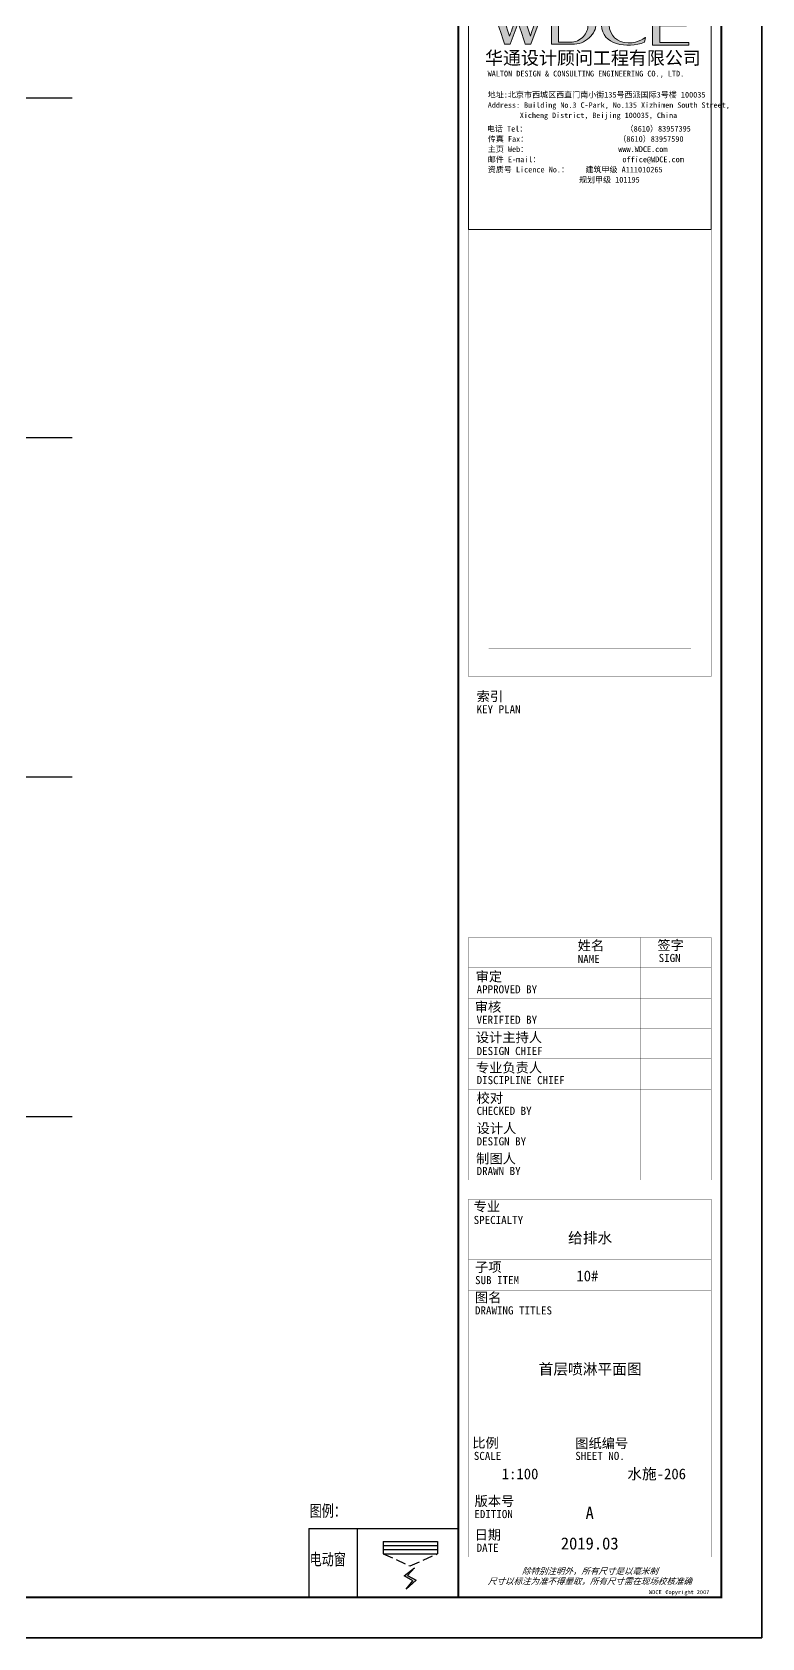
# Model space of a CAD drawing. Extents: x -186750 to 855523, y -12902 to 560425.
# Drawn here: x 641629 to 659669, y -12902 to 26827 of the extents above; entities that cross this region are included whole.
import ezdxf
from ezdxf.enums import TextEntityAlignment as Align
from ezdxf.xclip import XClip

# ---------------------------------------------------------------- set-up
doc = ezdxf.new("R2010")
doc.units = 0
doc.header["$LTSCALE"] = 1000
doc.header["$MEASUREMENT"] = 0
doc.header["$XCLIPFRAME"] = 0
for name, pattern in [('104-10 轴网$0$DOTE', [2.4200000000000004, 2, -0.2, 0.02, -0.2]), ('X-104 8#10#平面$0$109-34 轴网$0$L1$0$$AUDIT_BAD_LTYPE1', [0]), ('X-104 8#10#平面$0$DASH', [0.35, 0.25, -0.1])]:
    doc.linetypes.add(name, pattern=pattern)
doc.layers.add('10#楼幕墙$0$04-不打印_辅助线', color=165, linetype='Continuous', plot=False)
for name, color, linetype in [('104-10 轴网$0$A_AXIS-轴线', 252, '104-10 轴网$0$DOTE'), ('SHEET_TEXT', 7, 'Continuous'), ('X-104 8#10#平面$0$03-表格_185', 185, 'Continuous'), ('X-104 8#10#平面$0$04-电动窗', 1, 'Continuous'), ('X-104 8#10#平面$0$A-C_玻璃幕墙', 252, 'Continuous')]:
    doc.layers.add(name, color=color, linetype=linetype)
doc.styles.add('X-104 8#10#平面$0$Standard', font='STXIHEI.TTF', dxfattribs={"width": 0.75})
doc.styles.add('华文细黑', font='STXIHEI.TTF', dxfattribs={"height": 10})
doc.styles.add('图签信息$0$hwxh', font='STXIHEI.TTF')
doc.styles.add('图签信息$0$华文细黑', font='STXIHEI.TTF', dxfattribs={"height": 10})

# ---------------------------------------------------------------- blocks, each defined once
blk = doc.blocks.new('图签信息$0$WDCE Copyright200X')
at = {"const_width": 0.016}
blk.add_lwpolyline([(-10.59940458634446, 1.256125771104962, 0.9999999999999999), (-11.39940458634373, 1.256125771104962, 1)], format="xyb", close=True, dxfattribs=at)
at = {"style": '图签信息$0$华文细黑'}
for s, p in [('WDCE ', (-11.46336867556965, 0.5)), ('     Copyright ', (-3.513135566328856, 0.5))]:
    blk.add_text(s, height=1, dxfattribs=at).set_placement(p, align=Align.BOTTOM_RIGHT)
blk.add_text('c', height=0.6000000000000001, dxfattribs=at).set_placement((-11.03913788745558, 1.346005004482322), align=Align.MIDDLE_CENTER)
blk.add_attdef('200X', text='', height=1, dxfattribs=at).set_placement((-0.4516160869134183, 0.5), align=Align.BOTTOM_RIGHT)
blk = doc.blocks.new('图签信息$0$logo2')
h = blk.add_hatch(color=7)
h.paths.add_polyline_path([(19.02072923148228, -7.360451359885148), (15.8446936084174, -7.360451359885148), (15.8446936084174, -3.972197714929827), (18.973875901974, -3.972197714929827), (18.973875901974, -4.243326908481412), (16.46102159731674, -4.243326908481412), (16.46102159731674, -5.448077594440615), (18.81057826824662, -5.448077594440615), (18.81057826824662, -5.685617084852073), (16.474112968797, -5.685617084852073), (16.474112968797, -7.116193928845663), (19.02072923148228, -7.116193928845663)])
edge = h.paths.add_edge_path()
edge.add_spline(control_points=[(15.25868247978811, -4.206119852695426), (15.25868247978811, -4.206119852695426), (15.12707974543398, -4.645542071723439), (15.12707974543398, -4.645542071723439), (15.12707974543398, -4.645542071723439), (14.62030586523781, -4.101044371077594), (13.73422672189007, -4.101044371077594), (13.03521638679964, -4.101044371077594), (12.07093352434616, -4.537366002123441), (12.07575666120731, -5.620504737226597), (12.07954626874107, -6.487808097793452), (12.76580974212704, -7.163908532793433), (13.73422672189007, -7.167870395215089), (14.65647939169641, -7.171832257636745), (15.22698758041487, -6.680044552687714), (15.22698758041487, -6.680044552687714), (15.22698758041487, -6.680044552687714), (15.16428680121996, -7.107581184450759), (15.16428680121996, -7.107581184450759), (13.63190731847861, -7.702549567250743), (11.41705396988504, -7.290688130286423), (11.41085279392071, -5.643242382429144), (11.40361808862898, -3.720705578598623), (14.15694021679197, -3.664550485143848), (15.25868247978811, -4.206119852695426)], knot_values=[0, 0, 0, 0, 1, 1, 1, 2, 2, 2, 3, 3, 3, 4, 4, 4, 5, 5, 5, 6, 6, 6, 7, 7, 7, 8, 8, 8, 8], degree=3, periodic=0)
edge = h.paths.add_edge_path(flags=16)
edge.add_spline(control_points=[(10.22883975316405, -5.566416702426598), (10.22883975316405, -5.159550657211323), (10.11963015423666, -4.829682546886491), (9.897076839072339, -4.575951097012613), (9.630426272606105, -4.27312700408778), (9.228038854476178, -4.122059467401161), (8.689914584682564, -4.122059467401161), (8.689914584682564, -4.122059467401161), (7.637781729401063, -4.122059467401161), (7.637781729401063, -4.122059467401161), (7.637781729401063, -4.122059467401161), (7.637781729401063, -7.098279420504263), (7.637781729401063, -7.098279420504263), (7.637781729401063, -7.098279420504263), (8.662698312394665, -7.098279420504263), (8.662698312394665, -7.098279420504263), (9.133298666132232, -7.098279420504263), (9.519149615023942, -6.933603747673694), (9.822662727500367, -6.603735637348863), (10.09482545037934, -6.309179779043138), (10.22883975316405, -5.963636473919581), (10.22883975316405, -5.566416702426598)], knot_values=[0, 0, 0, 0, 1, 1, 1, 2, 2, 2, 3, 3, 3, 4, 4, 4, 5, 5, 5, 6, 6, 6, 7, 7, 7, 7], degree=3, periodic=0)
edge = h.paths.add_edge_path()
edge.add_spline(control_points=[(10.91889283408378, -5.50509396233488), (10.91889283408378, -5.9619139250406), (10.72493383031053, -6.365851637161608), (10.33598229343666, -6.719146412240579), (9.919814484274886, -7.098279420504263), (9.413729623630314, -7.288104306967952), (8.81703869195135, -7.288104306967952), (8.81703869195135, -7.288104306967952), (7.027999426241845, -7.288104306967952), (7.027999426241845, -7.288104306967952), (7.027999426241845, -7.288104306967952), (7.027999426241845, -3.924999875645752), (7.027999426241845, -3.924999875645752), (7.027999426241845, -3.924999875645752), (9.095402590794654, -3.924999875645752), (9.095402590794654, -3.924999875645752), (9.592874707044322, -3.924999875645752), (10.01489918239463, -4.063148295740016), (10.36319856572456, -4.339789645704339), (10.73320206492964, -4.636757072440637), (10.91889283408378, -5.025708609314512), (10.91889283408378, -5.50509396233488)], knot_values=[0, 0, 0, 0, 1, 1, 1, 2, 2, 2, 3, 3, 3, 4, 4, 4, 5, 5, 5, 6, 6, 6, 7, 7, 7, 7], degree=3, periodic=0)
at = {"lineweight": 0}
blk.add_lwpolyline([(19.02072923148228, -7.360451359885148), (15.8446936084174, -7.360451359885148), (15.8446936084174, -3.972197714929827), (18.973875901974, -3.972197714929827), (18.973875901974, -4.243326908481412), (16.46102159731674, -4.243326908481412), (16.46102159731674, -5.448077594440615), (18.81057826824662, -5.448077594440615), (18.81057826824662, -5.685617084852073), (16.474112968797, -5.685617084852073), (16.474112968797, -7.116193928845663), (19.02072923148228, -7.116193928845663), (19.02072923148228, -7.360451359885148)], dxfattribs=at)
for points, knots in [([(10.91889283408378, -5.50509396233488), (10.91889283408378, -5.9619139250406), (10.72493383031053, -6.365851637161608), (10.33598229343666, -6.719146412240579), (9.919814484274886, -7.098279420504263), (9.413729623630314, -7.288104306967952), (8.81703869195135, -7.288104306967952), (8.81703869195135, -7.288104306967952), (7.027999426241845, -7.288104306967952), (7.027999426241845, -7.288104306967952), (7.027999426241845, -7.288104306967952), (7.027999426241845, -3.924999875645752), (7.027999426241845, -3.924999875645752), (7.027999426241845, -3.924999875645752), (9.095402590794654, -3.924999875645752), (9.095402590794654, -3.924999875645752), (9.592874707044322, -3.924999875645752), (10.01489918239463, -4.063148295740016), (10.36319856572456, -4.339789645704339), (10.73320206492964, -4.636757072440637), (10.91889283408378, -5.025708609314512), (10.91889283408378, -5.50509396233488)], [0, 0, 0, 0, 1, 1, 1, 2, 2, 2, 3, 3, 3, 4, 4, 4, 5, 5, 5, 6, 6, 6, 7, 7, 7, 7]), ([(10.22883975316405, -5.566416702426598), (10.22883975316405, -5.159550657211323), (10.11963015423666, -4.829682546886491), (9.897076839072339, -4.575951097012613), (9.630426272606105, -4.27312700408778), (9.228038854476178, -4.122059467401161), (8.689914584682564, -4.122059467401161), (8.689914584682564, -4.122059467401161), (7.637781729401063, -4.122059467401161), (7.637781729401063, -4.122059467401161), (7.637781729401063, -4.122059467401161), (7.637781729401063, -7.098279420504263), (7.637781729401063, -7.098279420504263), (7.637781729401063, -7.098279420504263), (8.662698312394665, -7.098279420504263), (8.662698312394665, -7.098279420504263), (9.133298666132232, -7.098279420504263), (9.519149615023942, -6.933603747673694), (9.822662727500367, -6.603735637348863), (10.09482545037934, -6.309179779043138), (10.22883975316405, -5.963636473919581), (10.22883975316405, -5.566416702426598)], [0, 0, 0, 0, 1, 1, 1, 2, 2, 2, 3, 3, 3, 4, 4, 4, 5, 5, 5, 6, 6, 6, 7, 7, 7, 7]), ([(15.25868247978811, -4.206119852695426), (15.25868247978811, -4.206119852695426), (15.12707974543398, -4.645542071723439), (15.12707974543398, -4.645542071723439), (15.12707974543398, -4.645542071723439), (14.62030586523781, -4.101044371077594), (13.73422672189007, -4.101044371077594), (13.03521638679964, -4.101044371077594), (12.07093352434616, -4.537366002123441), (12.07575666120731, -5.620504737226597), (12.07954626874107, -6.487808097793452), (12.76580974212704, -7.163908532793433), (13.73422672189007, -7.167870395215089), (14.65647939169641, -7.171832257636745), (15.22698758041487, -6.680044552687714), (15.22698758041487, -6.680044552687714), (15.22698758041487, -6.680044552687714), (15.16428680121996, -7.107581184450759), (15.16428680121996, -7.107581184450759), (13.63190731847861, -7.702549567250743), (11.41705396988504, -7.290688130286423), (11.41085279392071, -5.643242382429144), (11.40361808862898, -3.720705578598623), (14.15694021679197, -3.664550485143848), (15.25868247978811, -4.206119852695426)], [0, 0, 0, 0, 1, 1, 1, 2, 2, 2, 3, 3, 3, 4, 4, 4, 5, 5, 5, 6, 6, 6, 7, 7, 7, 8, 8, 8, 8])]:
    blk.add_open_spline(points, degree=3, knots=knots, dxfattribs=at)
blk = doc.blocks.new('图签信息$0$logo1')
h = blk.add_hatch(color=8)
edge = h.paths.add_edge_path()
edge.add_spline(control_points=[(3.862643606226645, -5.205025947616417), (3.634578134649581, -5.879576088625315), (3.385842076524747, -6.562394464253322), (3.385842076524747, -6.562394464253322), (3.385842076524747, -6.562394464253322), (2.502863521159167, -3.90811889663174), (2.502863521159167, -3.90811889663174), (2.502863521159167, -3.90811889663174), (1.801786127413963, -3.90536281842537), (1.687408881849635, -3.90811889663174), (2.021238854596123, -4.385953955661026), (2.951759759021575, -7.27122332795394), (2.951759759021575, -7.27122332795394), (2.951759759021575, -7.27122332795394), (3.437174033118377, -7.27122332795394), (3.437174033118377, -7.27122332795394), (3.437174033118377, -7.27122332795394), (4.032486925694156, -5.658745322339971), (4.032486925694156, -5.658745322339971), (4.032486925694156, -5.658745322339971), (3.862643606226645, -5.205025947616417), (3.862643606226645, -5.205025947616417)], knot_values=[0, 0, 0, 0, 1, 1, 1, 2, 2, 2, 3, 3, 3, 4, 4, 4, 5, 5, 5, 6, 6, 6, 7, 7, 7, 7], degree=3, periodic=0)
h = blk.add_hatch(color=7)
edge = h.paths.add_edge_path()
edge.add_spline(control_points=[(6.037533820827859, -3.90811889663174), (6.08955479697308, -4.100872116189696), (5.198308006988392, -6.562394464253322), (5.198308006988392, -6.562394464253322), (5.198308006988392, -6.562394464253322), (4.302238080142557, -3.90811889663174), (4.302238080142557, -3.90811889663174), (4.302238080142557, -3.90811889663174), (3.600471666845761, -3.90536281842537), (3.486438931057229, -3.90811889663174), (3.820613413579513, -4.385953955661026), (4.751134318004965, -7.27122332795394), (4.751134318004965, -7.27122332795394), (4.751134318004965, -7.27122332795394), (5.23620408232597, -7.27122332795394), (5.23620408232597, -7.27122332795394), (5.23620408232597, -7.27122332795394), (6.332778698685176, -4.300343276375678), (6.332778698685176, -4.300343276375678), (6.332778698685176, -4.300343276375678), (6.481951431604917, -3.90811889663174), (6.481951431604917, -3.90811889663174), (6.481951431604917, -3.90811889663174), (6.214267335811294, -3.913803307932376), (6.037533820827859, -3.90811889663174)], knot_values=[0, 0, 0, 0, 1, 1, 1, 2, 2, 2, 3, 3, 3, 4, 4, 4, 5, 5, 5, 6, 6, 6, 7, 7, 7, 8, 8, 8, 8], degree=3, periodic=0)
at = {"color": 8, "lineweight": 0}
blk.add_open_spline([(3.862643606226645, -5.205025947616417), (3.634578134649581, -5.879576088625315), (3.385842076524747, -6.562394464253322), (3.385842076524747, -6.562394464253322), (3.385842076524747, -6.562394464253322), (2.502863521159167, -3.90811889663174), (2.502863521159167, -3.90811889663174), (2.502863521159167, -3.90811889663174), (1.801786127413963, -3.90536281842537), (1.687408881849635, -3.90811889663174), (2.021238854596123, -4.385953955661026), (2.951759759021575, -7.27122332795394), (2.951759759021575, -7.27122332795394), (2.951759759021575, -7.27122332795394), (3.437174033118377, -7.27122332795394), (3.437174033118377, -7.27122332795394), (3.437174033118377, -7.27122332795394), (4.032486925694156, -5.658745322339971), (4.032486925694156, -5.658745322339971), (4.032486925694156, -5.658745322339971), (3.862643606226645, -5.205025947616417), (3.862643606226645, -5.205025947616417)], degree=3, knots=[0, 0, 0, 0, 1, 1, 1, 2, 2, 2, 3, 3, 3, 4, 4, 4, 5, 5, 5, 6, 6, 6, 7, 7, 7, 7], dxfattribs=at)
at = {"lineweight": 0}
blk.add_open_spline([(6.037533820827859, -3.90811889663174), (6.08955479697308, -4.100872116189696), (5.198308006988392, -6.562394464253322), (5.198308006988392, -6.562394464253322), (5.198308006988392, -6.562394464253322), (4.302238080142557, -3.90811889663174), (4.302238080142557, -3.90811889663174), (4.302238080142557, -3.90811889663174), (3.600471666845761, -3.90536281842537), (3.486438931057229, -3.90811889663174), (3.820613413579513, -4.385953955661026), (4.751134318004965, -7.27122332795394), (4.751134318004965, -7.27122332795394), (4.751134318004965, -7.27122332795394), (5.23620408232597, -7.27122332795394), (5.23620408232597, -7.27122332795394), (5.23620408232597, -7.27122332795394), (6.332778698685176, -4.300343276375678), (6.332778698685176, -4.300343276375678), (6.332778698685176, -4.300343276375678), (6.481951431604917, -3.90811889663174), (6.481951431604917, -3.90811889663174), (6.481951431604917, -3.90811889663174), (6.214267335811294, -3.913803307932376), (6.037533820827859, -3.90811889663174)], degree=3, knots=[0, 0, 0, 0, 1, 1, 1, 2, 2, 2, 3, 3, 3, 4, 4, 4, 5, 5, 5, 6, 6, 6, 7, 7, 7, 8, 8, 8, 8], dxfattribs=at)
blk.add_blockref('图签信息$0$logo2', (0, 0))
blk = doc.blocks.new('图签信息$0$时间-logo')
at = {"layer": 'Defpoints', "lineweight": 0}
blk.add_lwpolyline([(0.0001722548878984043, -23.45663710463375), (-21.16633611514082, -23.45663710463375), (-21.16633611514082, 0.0003445097757963644), (0.0001722548878984043, 0.0003445097757963644), (0.0001722548878984043, -23.45663710463375)], dxfattribs=at)
blk.add_blockref('图签信息$0$logo1', (-20.96700383288875, 0))
at = {"style": '图签信息$0$hwxh'}
for s, height, p in [('华通设计顾问工程有限公司 ', 1.15, (-19.72643262400533, -9.054043845530455)), ('WALTON DESIGN & CONSULTING ENGINEERING CO., LTD.', 0.5, (-19.49719682217647, -10.09596388025067)), ('Address: Building No.3 C-Park, No.135 Xizhimen South Street, ', 0.47, (-19.48452197453581, -12.82680056417378)), ('地址:北京市西城区西直门南小街135号西派国际3号楼 100035', 0.5, (-19.48452197453581, -11.93552792325897)), ('Xicheng District, Beijing 100035, China ', 0.47, (-16.69079096705566, -13.71807320508858)), ('电话 Tel：                        （8610）83957395 ', 0.5, (-19.56392193949079, -14.90643672630832)), ('传真 Fax：                      （8610）83957590 ', 0.5, (-19.48452197453581, -15.79770936722312)), ('主页 Web：                      www.WDCE.com ', 0.5, (-19.48452197453581, -16.68898200813793)), ('资质号 Licence No.：    建筑甲级 A111010265 ', 0.5, (-19.48452197453581, -18.47152728996753)), ('邮件 E-mail：                    office@WDCE.com ', 0.5, (-19.48452197453581, -17.58025464905273)), ('   规划甲级 101195', 0.5, (-12.60204497318924, -19.36279993088234))]:
    blk.add_text(s, height=height, dxfattribs=at).set_placement(p)
blk = doc.blocks.new('图签信息')
at = {"const_width": 0.5}
blk.add_lwpolyline([(-64.99999999999545, -1.4210854715202e-14), (4.320099833421409e-12, -1.4210854715202e-14), (4.320099833421409e-12, 500.4999999999999), (-64.99999999999545, 500.4999999999999)], close=True, dxfattribs=at)
for points, const_width in [([(-62.49999999999545, 404.9158514156406), (-62.49999999999545, 227.8271815069857)], 0.04999999999999995), ([(-62.49999999999545, 227.8271815069857), (-2.49999999999568, 227.8271815069857), (-2.49999999999568, 404.9158514156406)], 0.04999999999999995), ([(-57.49999999999545, 338.3612295669009), (-7.49999999999568, 338.3612295669009)], 0.04999999999999995), ([(-57.49999999999545, 288.8268789483773), (-7.49999999999568, 288.8268789483773)], 0.04999999999999995), ([(-57.49999999999545, 234.8537807337489), (-7.49999999999568, 234.8537807337489)], 0.04999999999999995), ([(-62.49999999999545, 227.8271815069857), (-2.49999999999568, 227.8271815069857)], 0.04999999999999995), ([(-62.49999999999545, 217.7359199957208), (-2.49999999999568, 217.7359199957208)], 0.05), ([(-62.49999999999545, 103.2620985673129), (-2.49999999999568, 103.2620985673129), (-2.49999999999568, 163.2620985673129), (-62.49999999999545, 163.2620985673129), (-62.49999999999545, 103.2620985673129)], 0.05), ([(-37.49999999999568, 163.2620985673129), (-37.49999999999568, 103.2620985673129)], 0.05), ([(-19.99999999999545, 163.2620985673129), (-19.99999999999545, 103.2620985673129)], 0.05), ([(-62.49999999999545, 155.7620985673129), (-2.49999999999568, 155.7620985673129)], 0.05), ([(-62.49999999999545, 148.2620985673129), (-2.49999999999568, 148.2620985673129)], 0.05), ([(-62.49999999999545, 140.7620985673129), (-2.49999999999568, 140.7620985673129)], 0.05), ([(-62.49999999999545, 133.2620985673129), (-2.49999999999568, 133.2620985673129)], 0.05), ([(-62.49999999999545, 125.7620985673129), (-2.49999999999568, 125.7620985673129)], 0.05), ([(-62.49999999999545, 118.2620985673129), (-2.49999999999568, 118.2620985673129)], 0.05), ([(-62.49999999999545, 110.7620985673129), (-2.49999999999568, 110.7620985673129)], 0.05), ([(-62.49999999999545, 98.49999999999997), (-2.49999999999568, 98.49999999999997), (-2.49999999999568, 9.999999999999986), (-62.49999999999545, 9.999999999999986), (-62.49999999999545, 98.49999999999997)], 0.05), ([(-62.49999999999545, 83.5), (-2.49999999999568, 83.5)], 0.05), ([(-62.49999999999545, 76), (-2.49999999999568, 76)], 0.05), ([(-62.49999999999545, 40), (-2.49999999999568, 40)], 0.05), ([(-37.49999999999568, 40), (-37.49999999999568, 25.99999999999999)], 0.05), ([(-62.49999999999545, 25.99999999999999), (-2.49999999999568, 25.99999999999999)], 0.05), ([(-62.49999999999545, 17.99999999999999), (-2.49999999999568, 17.99999999999999)], 0.05)]:
    blk.add_lwpolyline(points, dxfattribs=dict(const_width=const_width))
at = {"ltscale": 0.001, "xscale": 2.834689937531525, "yscale": 2.834689937531525, "zscale": 2.834689937531525}
blk.add_blockref('图签信息$0$时间-logo', (-2.49999999999568, 404.9158514156406), dxfattribs=at)
blk.add_blockref('图签信息$0$WDCE Copyright200X', (-2.49999999999568, -1.4210854715202e-14)).add_auto_attribs({'200X': '2007'})
at = {"style": '图签信息$0$华文细黑'}
for s, height, p in [('索引', 2.4, (-60.4999999999884, 224.1369858482722)), ('KEY PLAN', 2, (-60.4999999999884, 220.7359199957209)), ('签字', 2.4, (-15.8064714426248, 162.5682593709571)), ('姓名', 2.4, (-35.50414124065992, 162.4740349823624)), ('NAME', 2, (-35.49999999999545, 158.9559397554622)), ('SIGN', 2, (-15.49999999999568, 159.2008668049421)), ('审定', 2.4, (-60.7291972087362, 154.8078919265172)), ('APPROVED BY', 2, (-60.49999999999568, 151.4415470446802)), ('审核', 2.4, (-60.95484962372848, 147.2936585593343)), ('VERIFIED BY', 2, (-60.49999999999568, 143.9149446304509)), ('设计主持人', 2.4, (-60.67762178376438, 139.7620985673129)), ('DESIGN CHIEF', 2, (-60.49999999999568, 136.1854101728532)), ('专业负责人', 2.4, (-60.66716142653877, 132.2620985673129)), ('DISCIPLINE CHIEF', 2, (-60.49999999999568, 128.9837770826016)), ('校对', 2.4, (-60.49999999999568, 124.7620985673129)), ('CHECKED BY', 2, (-60.49999999999568, 121.370826370854)), ('设计人', 2.4, (-60.49999999999568, 117.2620985673129)), ('DESIGN BY', 2, (-60.49999999999568, 113.8323668008998)), ('制图人', 2.4, (-60.60586335487756, 109.7620985673129)), ('DRAWN BY', 2, (-60.49999999999568, 106.4977116805312)), ('专业', 2.4, (-61.23055664504045, 97.92572427484265)), ('SPECIALTY', 2, (-61.23055664504045, 94.37836307019097)), ('SUB ITEM', 2, (-60.87761322115261, 79.50000000000001)), ('子项', 2.4, (-60.87761322115261, 82.91914139231812)), ('图名', 2.4, (-60.90551381231035, 75.4051032210482)), ('DRAWING TITLES', 2, (-60.90551381231035, 72)), ('比例', 2.4, (-61.55535357425401, 39.42171678327212)), ('SCALE', 2, (-61.18598001241776, 35.99999999999999)), ('SHEET NO.', 2, (-36.1027284315453, 35.99999999999999)), ('图纸编号', 2.4, (-36.1027284315453, 39.32421841725589)), ('版本号', 2.4, (-61.00421948333246, 25.02554083917879)), ('EDITION', 2, (-61.06149774413939, 21.60578199040559)), ('日期', 2.4, (-61.00421948333246, 16.68326489126046)), ('DATE', 2, (-60.49999999999568, 13.26350604248726))]:
    blk.add_text(s, height=height, dxfattribs=at).set_placement(p, align=Align.TOP_LEFT)
at = {"color": 4, "style": '图签信息$0$华文细黑'}
for s, p in [('A', (-32.53306876774809, 19.40460744920709)), ('2019.03', (-32.53306876774809, 11.84342924066731))]:
    blk.add_text(s, height=3, dxfattribs=at).set_placement(p, align=Align.CENTER)
at = {"style": '图签信息$0$华文细黑', "oblique": 20}
for s, p in [('尺寸以标注为准不得量取，所有尺寸需在现场校核准确', (-32.49999999999545, 4.000000000007262)), ('除特别注明外，所有尺寸是以毫米制', (-32.49999999999545, 6.500000000007262))]:
    blk.add_text(s, height=1.5, dxfattribs=at).set_placement(p, align=Align.MIDDLE_CENTER)
blk = doc.blocks.new('图签-A1')
at = {"color": 2}
blk.add_blockref('图签信息', (0, 0), dxfattribs=at)
blk = doc.blocks.new('图框-A1')
for points, const_width in [([(5.684341886080801e-13, 0), (841.0000000000002, 0), (841.0000000000002, 594), (5.684341886080801e-13, 594)], 0.05), ([(765.9999999999966, 584), (25.00000000000045, 584), (25.00000000000045, 10), (766.0000000000002, 10)], 0.5)]:
    blk.add_lwpolyline(points, close=True, dxfattribs=dict(const_width=const_width))
at = {"const_width": 0.05}
blk.add_lwpolyline([(841.0000000000002, 297), (839.0000000000002, 297)], dxfattribs=at)
blk = doc.blocks.new('104-10 轴网')
at = {"layer": '104-10 轴网$0$A_AXIS-轴线', "linetype": '104-10 轴网$0$DOTE'}
for p, q in [((-6500.000000000022, 25199.99999999999), (48500.00000000018, 25200.00000000004)), ((-6500.000000000022, 16799.99999999999), (48500.00000000018, 16800.00000000004)), ((-6500.000000000022, 8399.999999999985), (48500.00000000018, 8400.000000000044)), ((-6500.000000000022, -1.477928890381008e-11), (48500.00000000018, 4.342837200965732e-11))]:
    blk.add_line(p, q, dxfattribs=at)
at = {"layer": 'Defpoints'}
blk.add_lwpolyline([(-16049.99999999992, 45500.00000000001), (58050.00000000011, 45499.99999999999), (58050.00000000011, -11900.00000000001), (-16049.99999999998, -11899.99999999996)], close=True, dxfattribs=at)
blk = doc.blocks.new('104-8910 结构')
at = {"layer": 'Defpoints'}
blk.add_lwpolyline([(-19000, -118200), (61000, -118200.0000000002), (60999.99999999996, 41799.99999999983), (-19000, 41799.99999999996)], close=True, dxfattribs=at)
blk = doc.blocks.new('10#楼幕墙')
at = {"layer": '10#楼幕墙$0$04-不打印_辅助线'}
blk.add_lwpolyline([(-18549.99999999994, -12899.99999999999), (65550.00000000006, -12899.99999999999), (65550.00000000006, 46500.00000000001), (-18549.99999999994, 46500.00000000001)], close=True, dxfattribs=at)
blk = doc.blocks.new('X-104 8#10#平面$0$$TCHSYS$WIN2D')
for p, q in [((-0.5, 0.5), (0.5, 0.5)), ((-0.5, 0.5), (-0.4999999999999999, -0.5)), ((0.5, 0.5), (0.4999999999999998, -0.5)), ((0.5, 0.1666666666666666), (-0.5, 0.1666666666666666)), ((0.5, -0.1666666666666667), (-0.5, -0.1666666666666667)), ((-0.4999999999999999, -0.5), (0.5, -0.5))]:
    blk.add_line(p, q)
blk = doc.blocks.new('X-104 8#10#平面$0$开启扇')
at = {"layer": 'X-104 8#10#平面$0$04-电动窗'}
h = blk.add_hatch(color=1, dxfattribs=at)
h.dxf.hatch_style = 1
h.paths.add_polyline_path([(771.2538212353829, 399.4187931009801), (600.4963348774836, 588.0845509109495), (817.000029503055, 705.4227948976622), (568.9130649687795, 925.0510056701896), (737.6166181836743, 715.3361196324695), (521.1129235581029, 597.9978756457567)])
at = {"linetype": 'X-104 8#10#平面$0$DASH'}
blk.add_lwpolyline([(0, 49.99999999714782), (670, 349.9999999971478), (1340, 49.99999999714782)], dxfattribs=at)
at = {"layer": 'X-104 8#10#平面$0$04-电动窗', "color": 1}
blk.add_lwpolyline([(771.2538212353829, 399.4187931009801), (600.4963348774836, 588.0845509109495), (817.000029503055, 705.4227948976622), (568.9130649687795, 925.0510056701896), (737.6166181836743, 715.3361196324695), (521.1129235581029, 597.9978756457567), (771.2538212353829, 399.4187931009801)], close=True, dxfattribs=at)
at = {"xscale": -1340, "yscale": 300, "zscale": 1340, "rotation": 180}
blk.add_blockref('X-104 8#10#平面$0$$TCHSYS$WIN2D', (670, -100), dxfattribs=at)
blk = doc.blocks.new('X-104 8#10#平面$0$fdgfdhgh')
at = {"layer": 'X-104 8#10#平面$0$03-表格_185'}
for p, q in [((-3699.999999999993, 1700), (7.275957614183426e-12, 1700)), ((-3699.999999999993, 1700.000000000002), (-3700, 0)), ((-2499.999999999993, 1700.000000000002), (-2500, -1.818989403545856e-12)), ((7.275957614183426e-12, 1700), (0, 0)), ((-3699.999999999993, 0), (0, 0))]:
    blk.add_line(p, q, dxfattribs=at)
at = {"layer": 'X-104 8#10#平面$0$A-C_玻璃幕墙', "linetype": 'X-104 8#10#平面$0$109-34 轴网$0$L1$0$$AUDIT_BAD_LTYPE1', "xscale": -1, "rotation": 180}
blk.add_blockref('X-104 8#10#平面$0$开启扇', (-1860.000821380898, 1128.324177063592), dxfattribs=at)
at = {"layer": 'X-104 8#10#平面$0$03-表格_185', "color": 7, "char_height": 292.0994065281879, "width": 4952.5456069415, "attachment_point": 5, "style": 'X-104 8#10#平面$0$Standard'}
for s, insert in [('图例：', (-3228.500821380898, 2125.392578409517)), ('电动窗', (-3228.500821380905, 925.3925784095172))]:
    blk.add_mtext(s, dxfattribs=dict(at, insert=insert))
blk = doc.blocks.new('X-104 8#10#平面')
at = {"linetype": 'X-104 8#10#平面$0$109-34 轴网$0$L1$0$$AUDIT_BAD_LTYPE1'}
blk.add_lwpolyline([(65550, 46500.00000000003), (65550, -12899.99999999997), (-18550.00000000001, -12899.99999999994), (-18550.00000000001, 46500.00000000003)], close=True, dxfattribs=at)
ref = blk.add_blockref('10#楼幕墙', (0, 0), dxfattribs=at)
XClip(ref).set_block_clipping_path([(-18549.99999999996, -12899.99999999999), (65550.00000000006, 343500.0000000001)])
at = {"xscale": 100, "yscale": 100, "zscale": 100}
for name, p in [('图框-A1', (-18550.00000000001, -12899.99999999994)), ('图签-A1', (64550.00000000001, -11899.99999999991))]:
    blk.add_blockref(name, p, dxfattribs=at)
at = {"linetype": 'X-104 8#10#平面$0$109-34 轴网$0$L1$0$$AUDIT_BAD_LTYPE1'}
ref = blk.add_blockref('104-10 轴网', (0, -2.91038304567337e-11), dxfattribs=at)
XClip(ref).set_block_clipping_path([(-16049.999999999975, -11899.999999999955), (58049.99999999998, 45500.000000000044)])
ref = blk.add_blockref('104-8910 结构', (-130.0000000003602, 106300.0000000001), dxfattribs=at)
XClip(ref).set_block_clipping_path([(-15919.999999999593, -118200.00000000006), (58180.000000000495, -60800.00000000007)])
blk.add_blockref('X-104 8#10#平面$0$fdgfdhgh', (58050.00000000001, -11900.00000000006), dxfattribs=at)

msp = doc.modelspace()

# ---------------------------------------------------------------- linework, layer by layer
msp.add_lwpolyline([(575566.4135819954, -12899.99999999724), (659666.4135819954, -12899.99999999724), (659666.4135819954, 46500.00000000276), (575566.4135819954, 46500.00000000276)], close=True)

# ---------------------------------------------------------------- block references
msp.add_blockref('X-104 8#10#平面', (594116.4135819954, 2.701728651945793e-09))

# ---------------------------------------------------------------- texts
at = {"layer": 'SHEET_TEXT', "style": '华文细黑'}
for tag, p in [('给排水', (655423.9618834113, -3006.171329129808)), ('10#', (655354.5579857833, -3946.358166279854)), ('首层喷淋平面图', (655423.9618834108, -6251.030078727404)), ('1:100', (653690.873723647, -8844.621580876905)), ('水施-206', (657067.5247772954, -8844.622181661602))]:
    msp.add_attdef(tag, text='总平面图', height=266.6666666666666, rotation=359.9999897947369, dxfattribs=at).set_placement(p, align=Align.MIDDLE_CENTER)

doc.saveas('drawing.dxf')
